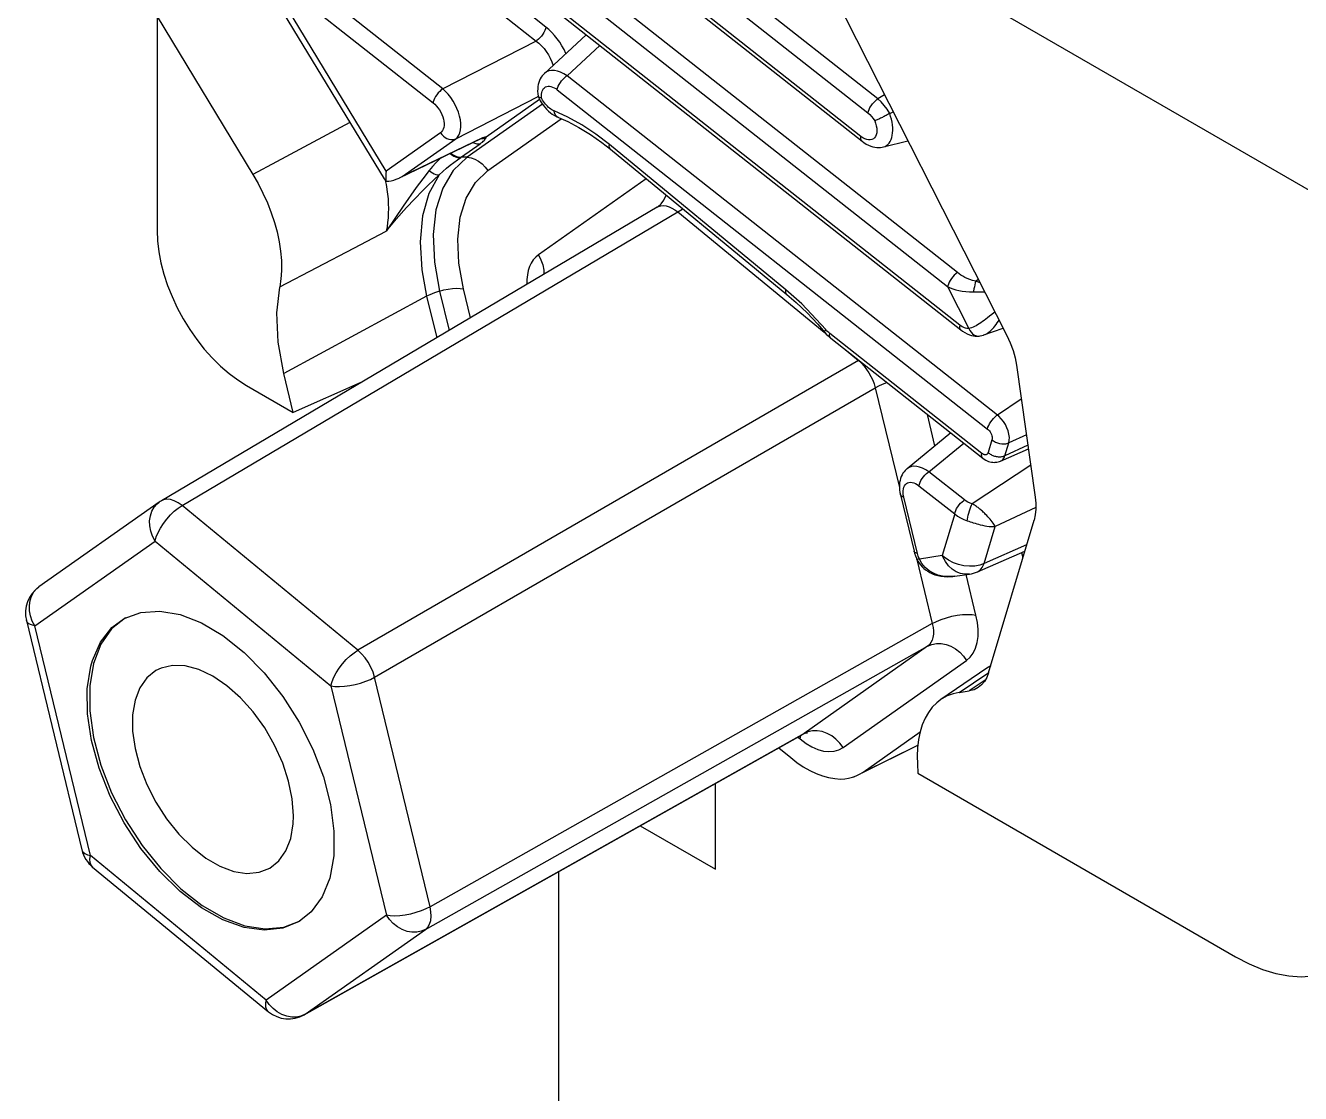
# Model space of a CAD drawing. Header units: millimetres. Extents: x 632 to 3922, y 1402 to 2001.
# Drawn here: x 3585.14 to 3595.21, y 1868.44 to 1876.87 of the extents above; entities that cross this region are included whole.
import ezdxf

# ---------------------------------------------------------------- set-up
doc = ezdxf.new("R2010")
doc.units = ezdxf.units.MM
for name, color, linetype in [('7', 7, 'Continuous'), ('8', 8, 'Continuous'), ('BO', 7, 'Continuous')]:
    doc.layers.add(name, color=color, linetype=linetype)

# ---------------------------------------------------------------- blocks, each defined once
blk = doc.blocks.new('20180524_223254')
at = {"layer": '7'}
for p, q in [((-24.579, 26.154), (-18.297, 21.204)), ((-27.884, 23.973), (-25.843, 20.609)), ((-18.995, 24.011), (-16.011, 18.135)), ((-23.882, 23.855), (-16.739, 18.226)), ((-17.027, 23.773), (-10.073, 19.759)), ((-29.428, 23.174), (-27.915, 20.679)), ((-29.428, 23.174), (-29.428, 19.793)), ((-22.651, 22.885), (-23.311, 22.273)), ((-25.6, 20.624), (-24.311, 21.245)), ((-17.96, 21.113), (-17.572, 21.209)), ((-22.271, 21.078), (-19.483, 18.784)), ((-21.532, 20.162), (-29.359, 15.529)), ((-16.374, 18.146), (-16.071, 18.252)), ((-18.79, 18.093), (-16.39, 16.201)), ((-27.277, 16.92), (-27.426, 17.537)), ((-15.859, 17.668), (-15.564, 15.588)), ((-28.016, 17.347), (-27.277, 16.92)), ((-26.21, 17.393), (-27.277, 16.92)), ((-16.898, 16.602), (-17.587, 16.034)), ((-29.392, 15.507), (-31.291, 14.168)), ((-17.692, 15.621), (-17.477, 14.734)), ((-16.302, 12.815), (-15.582, 15.223)), ((-16.476, 14.408), (-15.728, 14.735)), ((-15.779, 14.712), (-15.759, 14.631)), ((-16.832, 14.337), (-16.603, 14.371)), ((-31.49, 13.64), (-30.613, 10.018)), ((-16.763, 12.504), (-16.604, 12.528)), ((-18.282, 11.245), (-17.381, 11.88)), ((-27.103, 7.415), (-19.228, 11.847)), ((-19.612, 11.63), (-19.424, 11.475)), ((-17.416, 11.227), (-12.404, 8.333)), ((-20.611, 9.712), (-20.611, 11.068)), ((-21.801, 10.399), (-20.611, 9.712)), ((-30.444, 9.748), (-27.669, 7.465)), ((-23.086, 4.609), (-23.086, 9.675))]:
    blk.add_line(p, q, dxfattribs=at)
for points in [[(-23.312, 22.273, 0), (-23.328, 22.257, 0), (-23.346, 22.235, 0), (-23.362, 22.213, 0), (-23.377, 22.188, 0), (-23.389, 22.161, 0), (-23.4, 22.132, 0), (-23.408, 22.101, 0), (-23.415, 22.067, 0), (-23.418, 22.031, 0), (-23.419, 21.993, 0), (-23.417, 21.953, 0), (-23.411, 21.913, 0)], [(-23.41, 21.908, 0), (-23.41, 21.909, 0), (-23.411, 21.913, 0)], [(-23.358, 21.886, 0), (-23.361, 21.887, 0), (-23.368, 21.887, 0), (-23.375, 21.888, 0), (-23.383, 21.891, 0), (-23.391, 21.893, 0), (-23.398, 21.896, 0), (-23.403, 21.9, 0), (-23.407, 21.904, 0), (-23.41, 21.908, 0)], [(-23.41, 21.908, 0), (-23.397, 21.88, 0), (-23.378, 21.843, 0), (-23.356, 21.808, 0), (-23.333, 21.774, 0), (-23.307, 21.74, 0), (-23.279, 21.709, 0), (-23.25, 21.68, 0), (-23.218, 21.652, 0), (-23.187, 21.629, 0), (-23.153, 21.607, 0), (-23.116, 21.587, 0), (-23.09, 21.576, 0)], [(-23.09, 21.576, 0), (-22.944, 21.513, 0), (-22.766, 21.421, 0), (-22.586, 21.311, 0), (-22.405, 21.184, 0), (-22.271, 21.078, 0)], [(-17.861, 21.641, 0), (-17.874, 21.634, 0), (-17.888, 21.626, 0), (-17.902, 21.619, 0), (-17.917, 21.611, 0), (-17.932, 21.603, 0), (-17.946, 21.596, 0), (-17.962, 21.588, 0), (-17.977, 21.58, 0), (-17.992, 21.573, 0), (-18.006, 21.566, 0), (-18.02, 21.559, 0), (-18.034, 21.553, 0), (-18.047, 21.547, 0), (-18.06, 21.541, 0), (-18.072, 21.536, 0), (-18.083, 21.532, 0), (-18.089, 21.529, 0), (-18.094, 21.527, 0), (-18.097, 21.526, 0)], [(-17.861, 21.641, 0), (-17.86, 21.642, 0), (-17.859, 21.642, 0)], [(-17.859, 21.642, 0), (-17.804, 21.665, 0)], [(-24.289, 21.259, 0), (-24.289, 21.258, 0), (-24.298, 21.251, 0), (-24.308, 21.246, 0), (-24.313, 21.244, 0)], [(-24.289, 21.259, 0), (-24.311, 21.245, 0)], [(-18.297, 21.204, 0), (-18.267, 21.182, 0), (-18.231, 21.159, 0), (-18.193, 21.14, 0), (-18.159, 21.126, 0), (-18.126, 21.116, 0), (-18.094, 21.109, 0), (-18.064, 21.105, 0), (-18.034, 21.104, 0), (-18.006, 21.105, 0), (-17.979, 21.109, 0), (-17.96, 21.113, 0)], [(-27.915, 20.679, 0), (-27.832, 20.534, 0), (-27.756, 20.386, 0), (-27.686, 20.232, 0), (-27.625, 20.075, 0), (-27.574, 19.923, 0), (-27.533, 19.772, 0), (-27.499, 19.618, 0), (-27.476, 19.467, 0), (-27.464, 19.319, 0), (-27.461, 19.176, 0), (-27.466, 19.082, 0), (-27.476, 18.991, 0), (-27.49, 18.903, 0)], [(-25.843, 20.609, 0), (-25.81, 20.572, 0)], [(-25.809, 20.731, 0), (-25.81, 20.727, 0), (-25.814, 20.698, 0), (-25.816, 20.664, 0), (-25.817, 20.631, 0), (-25.815, 20.6, 0), (-25.813, 20.586, 0), (-25.81, 20.572, 0)], [(-25.81, 20.572, 0), (-25.77, 20.574, 0), (-25.731, 20.58, 0), (-25.69, 20.589, 0), (-25.651, 20.602, 0), (-25.604, 20.622, 0), (-25.6, 20.624, 0)], [(-25.6, 20.624, 0), (-25.559, 20.645, 0), (-25.555, 20.648, 0)], [(-21.521, 20.17, 0), (-21.532, 20.162, 0)], [(-29.428, 19.793, 0), (-29.422, 19.63, 0), (-29.401, 19.46, 0), (-29.368, 19.285, 0), (-29.321, 19.107, 0), (-29.262, 18.928, 0), (-29.191, 18.75, 0), (-29.108, 18.574, 0), (-29.015, 18.401, 0), (-28.912, 18.234, 0), (-28.801, 18.075, 0), (-28.682, 17.924, 0), (-28.556, 17.783, 0), (-28.426, 17.654, 0), (-28.291, 17.537, 0), (-28.154, 17.435, 0), (-28.016, 17.347, 0)], [(-27.426, 17.537, 0), (-27.514, 18.03, 0), (-27.535, 18.495, 0), (-27.49, 18.901, 0)], [(-19.483, 18.784, 0), (-19.337, 18.658, 0), (-19.165, 18.493, 0), (-18.997, 18.315, 0), (-18.883, 18.184, 0)], [(-18.883, 18.184, 0), (-18.863, 18.16, 0), (-18.833, 18.13, 0), (-18.802, 18.102, 0), (-18.79, 18.093, 0)], [(-16.739, 18.226, 0), (-16.709, 18.204, 0), (-16.673, 18.182, 0), (-16.636, 18.163, 0), (-16.603, 18.149, 0), (-16.571, 18.139, 0), (-16.539, 18.132, 0), (-16.509, 18.129, 0), (-16.479, 18.127, 0), (-16.451, 18.129, 0), (-16.448, 18.129, 0)], [(-16.448, 18.129, 0), (-16.431, 18.131, 0), (-16.406, 18.136, 0), (-16.38, 18.144, 0), (-16.374, 18.146, 0)], [(-16.011, 18.135, 0), (-15.957, 18.019, 0), (-15.914, 17.901, 0), (-15.881, 17.783, 0), (-15.859, 17.668, 0)], [(-16.11, 16.156, 0), (-15.672, 16.35, 0)], [(-16.39, 16.201, 0), (-16.368, 16.185, 0), (-16.344, 16.17, 0), (-16.321, 16.159, 0), (-16.3, 16.151, 0), (-16.278, 16.144, 0), (-16.256, 16.139, 0), (-16.235, 16.136, 0), (-16.214, 16.135, 0), (-16.194, 16.136, 0), (-16.172, 16.138, 0), (-16.15, 16.142, 0), (-16.13, 16.148, 0), (-16.11, 16.156, 0), (-16.11, 16.156, 0)], [(-17.587, 16.034, 0), (-17.597, 16.025, 0), (-17.617, 16.006, 0), (-17.635, 15.985, 0), (-17.651, 15.962, 0), (-17.665, 15.937, 0), (-17.678, 15.91, 0), (-17.689, 15.881, 0), (-17.697, 15.849, 0), (-17.704, 15.816, 0), (-17.707, 15.78, 0), (-17.708, 15.741, 0), (-17.706, 15.701, 0), (-17.7, 15.66, 0), (-17.692, 15.621, 0)], [(-15.564, 15.588, 0), (-15.554, 15.489, 0), (-15.554, 15.394, 0), (-15.563, 15.305, 0), (-15.582, 15.223, 0)], [(-17.477, 14.734, 0), (-17.469, 14.701, 0), (-17.455, 14.661, 0), (-17.439, 14.622, 0), (-17.432, 14.605, 0)], [(-17.432, 14.605, 0), (-17.415, 14.573, 0), (-17.396, 14.543, 0), (-17.374, 14.515, 0), (-17.35, 14.488, 0), (-17.323, 14.462, 0), (-17.294, 14.438, 0), (-17.261, 14.416, 0), (-17.226, 14.396, 0), (-17.187, 14.378, 0), (-17.146, 14.362, 0), (-17.101, 14.349, 0), (-17.053, 14.338, 0), (-17.002, 14.332, 0), (-16.948, 14.329, 0), (-16.891, 14.331, 0), (-16.863, 14.333, 0)], [(-16.88, 14.332, 0), (-16.953, 14.331, 0), (-17.027, 14.339, 0), (-17.1, 14.357, 0), (-17.171, 14.385, 0), (-17.239, 14.425, 0), (-17.3, 14.476, 0), (-17.352, 14.538, 0), (-17.392, 14.609, 0)], [(-16.832, 14.337, 0), (-16.88, 14.332, 0)], [(-16.863, 14.333, 0), (-16.833, 14.337, 0), (-16.832, 14.337, 0)], [(-29.945, 13.67, 0), (-29.681, 13.767, 0), (-29.385, 13.788, 0), (-29.063, 13.732, 0), (-28.727, 13.602, 0), (-28.387, 13.401, 0), (-28.053, 13.135, 0), (-27.734, 12.812, 0), (-27.442, 12.442, 0), (-27.184, 12.037, 0), (-26.968, 11.608, 0), (-26.802, 11.17, 0), (-26.689, 10.734, 0), (-26.634, 10.314, 0), (-26.639, 9.924, 0), (-26.702, 9.574, 0), (-26.822, 9.276, 0), (-26.996, 9.039, 0), (-27.184, 8.888, 0)], [(-29.927, 13.68, 0), (-30.145, 13.505, 0), (-30.315, 13.263, 0), (-30.431, 12.961, 0), (-30.49, 12.608, 0), (-30.49, 12.215, 0), (-30.431, 11.794, 0), (-30.314, 11.358, 0), (-30.144, 10.919, 0), (-29.925, 10.492, 0), (-29.664, 10.089, 0), (-29.37, 9.723, 0), (-29.05, 9.404, 0), (-28.715, 9.142, 0), (-28.375, 8.946, 0), (-28.04, 8.821, 0), (-27.72, 8.771, 0), (-27.426, 8.798, 0), (-27.167, 8.899, 0)], [(-30.448, 13.007, 0), (-30.321, 13.297, 0), (-30.141, 13.526, 0), (-29.945, 13.67, 0)], [(-27.184, 8.888, 0), (-27.442, 8.781, 0), (-27.734, 8.749, 0), (-28.053, 8.794, 0), (-28.387, 8.914, 0), (-28.727, 9.106, 0), (-29.063, 9.363, 0), (-29.385, 9.679, 0), (-29.681, 10.042, 0), (-29.945, 10.443, 0), (-30.167, 10.869, 0), (-30.34, 11.307, 0), (-30.461, 11.744, 0), (-30.524, 12.167, 0), (-30.528, 12.562, 0), (-30.473, 12.918, 0), (-30.448, 13.007, 0)], [(-27.273, 10.555, 0), (-27.292, 10.822, 0), (-27.35, 11.102, 0), (-27.444, 11.388, 0), (-27.571, 11.672, 0), (-27.728, 11.944, 0), (-27.909, 12.195, 0), (-28.111, 12.42, 0), (-28.325, 12.61, 0), (-28.546, 12.76, 0), (-28.767, 12.865, 0), (-28.981, 12.922, 0), (-29.182, 12.93, 0), (-29.364, 12.888, 0), (-29.446, 12.849, 0)], [(-16.326, 12.885, 0), (-17.051, 12.393, 0)], [(-16.266, 12.925, 0), (-16.326, 12.885, 0)], [(-29.446, 12.849, 0), (-29.588, 12.735, 0), (-29.699, 12.577, 0), (-29.775, 12.38, 0), (-29.814, 12.15, 0), (-29.814, 11.894, 0), (-29.775, 11.619, 0), (-29.699, 11.335, 0), (-29.588, 11.049, 0), (-29.446, 10.77, 0), (-29.276, 10.508, 0), (-29.084, 10.269, 0), (-28.875, 10.061, 0), (-28.657, 9.89, 0), (-28.435, 9.762, 0), (-28.216, 9.68, 0), (-28.008, 9.647, 0), (-27.816, 9.665, 0), (-27.646, 9.731, 0)], [(-16.302, 12.815, 0), (-16.33, 12.742, 0), (-16.366, 12.678, 0), (-16.41, 12.625, 0), (-16.462, 12.582, 0)], [(-16.763, 12.504, 0), (-16.861, 12.482, 0), (-16.954, 12.448, 0), (-17.039, 12.401, 0), (-17.054, 12.391, 0)], [(-16.462, 12.582, 0), (-16.529, 12.547, 0), (-16.604, 12.528, 0)], [(-17.054, 12.391, 0), (-17.118, 12.342, 0), (-17.188, 12.271, 0), (-17.25, 12.188, 0), (-17.303, 12.095, 0), (-17.347, 11.992, 0), (-17.381, 11.88, 0), (-17.406, 11.759, 0), (-17.421, 11.63, 0), (-17.425, 11.496, 0), (-17.421, 11.378, 0)], [(-19.228, 11.847, 0), (-19.221, 11.85, 0), (-19.193, 11.861, 0), (-19.176, 11.865, 0), (-19.166, 11.866, 0), (-19.161, 11.866, 0), (-19.159, 11.866, 0)], [(-19.424, 11.475, 0), (-19.325, 11.399, 0), (-19.226, 11.332, 0), (-19.123, 11.273, 0), (-19.021, 11.224, 0), (-18.923, 11.187, 0), (-18.826, 11.16, 0), (-18.729, 11.143, 0), (-18.636, 11.137, 0), (-18.571, 11.141, 0), (-18.509, 11.149, 0), (-18.449, 11.164, 0), (-18.43, 11.17, 0)], [(-18.295, 11.237, 0), (-17.416, 11.672, 0)], [(-17.421, 11.378, 0), (-17.416, 11.227, 0)], [(-18.43, 11.17, 0), (-18.39, 11.185, 0), (-18.335, 11.212, 0), (-18.282, 11.245, 0)], [(-18.43, 11.17, 0), (-18.424, 11.173, 0)], [(-27.646, 9.731, 0), (-27.503, 9.845, 0), (-27.392, 10.003, 0), (-27.316, 10.2, 0), (-27.278, 10.43, 0), (-27.273, 10.555, 0)], [(-12.404, 8.333, 0), (-12.188, 8.221, 0), (-11.975, 8.132, 0), (-11.765, 8.068, 0), (-11.56, 8.029, 0), (-11.363, 8.016, 0), (-11.174, 8.029, 0), (-10.996, 8.067, 0), (-10.83, 8.131, 0)]]:
    blk.add_polyline3d(points, dxfattribs=at)
for centre, start, end in [((-29.103, 15.097), 120.6278, 125.1871), ((-16.677, 14.868), 278.5265, 293.5848), ((-31.002, 13.758), 125.1871, 193.6074), ((-30.125, 10.136), 193.6074, 230.553), ((-27.35, 7.852), 230.553, 299.3677)]:
    blk.add_arc(centre, 0.502, start, end, dxfattribs=at)
at = {"layer": '8'}
for p, q in [((-18.049, 21.87), (-24.349, 26.835)), ((-24.504, 26.614), (-18.204, 21.65)), ((-18.315, 21.28), (-24.597, 26.23)), ((-16.791, 19.129), (-23.652, 24.536)), ((-23.807, 24.315), (-16.946, 18.908)), ((-24.915, 22.031), (-27.586, 24.136)), ((-25.809, 20.731), (-27.741, 23.915)), ((-27.741, 23.915), (-25.07, 21.81)), ((-16.756, 18.302), (-23.9, 23.931)), ((-23.289, 23.005), (-23.828, 23.43)), ((-24.139, 23.332), (-23.444, 22.784)), ((-23.444, 22.784), (-24.915, 22.031)), ((-22.955, 22.236), (-22.437, 22.716)), ((-16.16, 16.882), (-22.955, 22.236)), ((-23.11, 22.016), (-16.315, 16.661)), ((-24.711, 21.243), (-23.41, 21.909)), ((-23.344, 21.79), (-24.531, 20.952)), ((-23.387, 21.861), (-24.231, 21.266)), ((-17.941, 21.937), (-18.049, 21.87)), ((-24.207, 20.739), (-23.046, 21.557)), ((-24.951, 21.336), (-25.809, 20.731)), ((-24.289, 21.259), (-25.555, 20.648)), ((-25.555, 20.648), (-24.711, 21.243)), ((-24.62, 20.956), (-24.327, 21.163)), ((-19.498, 18.857), (-22.285, 21.151)), ((-21.703, 20.61), (-23.407, 19.409)), ((-29.032, 15.453), (-21.206, 20.087)), ((-21.206, 20.087), (-18.898, 18.188)), ((-16.46, 19.019), (-16.502, 18.994)), ((-25.171, 18.756), (-27.426, 17.537)), ((-25.171, 18.756), (-25.012, 18.102)), ((-24.967, 18.838), (-24.817, 18.218)), ((-24.481, 18.417), (-24.591, 18.873)), ((-16.946, 18.908), (-16.61, 18.247)), ((-18.898, 18.188), (-18.857, 18.154)), ((-16.407, 16.277), (-18.808, 18.168)), ((-18.597, 17.941), (-18.353, 17.74)), ((-18.353, 17.74), (-26.257, 13.17)), ((-25.993, 12.743), (-18.089, 17.313)), ((-18.089, 17.313), (-17.708, 15.737)), ((-15.783, 17.13), (-16.16, 16.882)), ((-17.146, 16.398), (-17.265, 16.891)), ((-15.703, 16.571), (-15.981, 16.443)), ((-17.244, 15.986), (-16.693, 16.44)), ((-16.246, 16.492), (-16.307, 16.29)), ((-16.042, 16.24), (-15.981, 16.443)), ((-16.68, 15.542), (-17.244, 15.986)), ((-15.635, 16.09), (-16.56, 15.482)), ((-17.399, 15.765), (-16.835, 15.321)), ((-17.424, 14.699), (-17.639, 15.586)), ((-26.257, 13.17), (-29.032, 15.453)), ((-16.835, 15.321), (-17.032, 14.663)), ((-15.553, 15.42), (-16.194, 15.124)), ((-16.369, 14.539), (-16.194, 15.124)), ((-31.357, 13.553), (-29.458, 14.892)), ((-29.458, 14.892), (-26.683, 12.608)), ((-15.699, 14.831), (-16.369, 14.539)), ((-15.734, 14.713), (-15.738, 14.73)), ((-17.436, 14.616), (-17.434, 14.604)), ((-17.434, 14.604), (-17.188, 13.59)), ((-17.032, 14.663), (-17.392, 14.609)), ((-16.499, 13.725), (-16.653, 14.364)), ((-30.48, 9.931), (-31.357, 13.553)), ((-17.188, 13.59), (-25.116, 9.121)), ((-25.19, 8.763), (-17.262, 13.232)), ((-17.262, 13.232), (-19.213, 11.856)), ((-18.598, 11.632), (-16.646, 13.008)), ((-25.116, 9.121), (-25.993, 12.743)), ((-16.354, 12.696), (-16.604, 12.528)), ((-26.683, 12.608), (-25.806, 8.986)), ((-19.213, 11.856), (-27.089, 7.424)), ((-19.311, 11.8), (-19.273, 11.769)), ((-18.282, 11.245), (-17.416, 11.674)), ((-27.705, 7.647), (-30.48, 9.931)), ((-25.806, 8.986), (-27.705, 7.647)), ((-27.089, 7.424), (-25.19, 8.763))]:
    blk.add_line(p, q, dxfattribs=at)
for points in [[(-23.289, 23.005, 0), (-23.295, 22.978, 0), (-23.306, 22.95, 0), (-23.321, 22.921, 0), (-23.338, 22.892, 0), (-23.359, 22.863, 0), (-23.382, 22.837, 0), (-23.406, 22.813, 0), (-23.431, 22.793, 0), (-23.444, 22.784, 0)], [(-22.972, 22.588, 0), (-23.001, 22.649, 0), (-23.035, 22.709, 0), (-23.071, 22.767, 0), (-23.111, 22.821, 0), (-23.152, 22.873, 0), (-23.196, 22.921, 0), (-23.242, 22.965, 0), (-23.289, 23.005, 0)], [(-23.444, 22.784, 0), (-23.4, 22.749, 0), (-23.358, 22.71, 0), (-23.318, 22.666, 0), (-23.282, 22.617, 0), (-23.248, 22.566, 0), (-23.219, 22.512, 0), (-23.194, 22.457, 0), (-23.174, 22.401, 0)], [(-22.955, 22.236, 0), (-23.006, 22.268, 0), (-23.057, 22.293, 0), (-23.107, 22.31, 0), (-23.155, 22.319, 0), (-23.2, 22.32, 0), (-23.242, 22.312, 0), (-23.279, 22.297, 0), (-23.311, 22.273, 0)], [(-23.11, 22.016, 0), (-23.103, 22.042, 0), (-23.093, 22.071, 0), (-23.078, 22.1, 0), (-23.06, 22.129, 0), (-23.04, 22.157, 0), (-23.017, 22.183, 0), (-22.992, 22.207, 0), (-22.967, 22.228, 0), (-22.955, 22.236, 0)], [(-24.915, 22.031, 0), (-24.94, 22.013, 0), (-24.965, 21.99, 0), (-24.989, 21.965, 0), (-25.01, 21.938, 0), (-25.03, 21.909, 0), (-25.046, 21.88, 0), (-25.059, 21.851, 0), (-25.067, 21.823, 0), (-25.07, 21.81, 0)], [(-24.711, 21.243, 0), (-24.685, 21.267, 0), (-24.663, 21.299, 0), (-24.647, 21.337, 0), (-24.636, 21.381, 0), (-24.631, 21.43, 0), (-24.632, 21.483, 0), (-24.639, 21.54, 0), (-24.652, 21.599, 0), (-24.67, 21.66, 0), (-24.693, 21.72, 0), (-24.722, 21.78, 0), (-24.754, 21.838, 0), (-24.791, 21.893, 0), (-24.83, 21.944, 0), (-24.872, 21.99, 0), (-24.915, 22.031, 0)], [(-23.358, 21.886, 0), (-23.36, 21.916, 0), (-23.359, 21.944, 0), (-23.355, 21.971, 0), (-23.349, 21.994, 0), (-23.339, 22.016, 0), (-23.327, 22.034, 0), (-23.312, 22.048, 0), (-23.295, 22.06, 0), (-23.275, 22.067, 0), (-23.254, 22.071, 0), (-23.232, 22.071, 0), (-23.208, 22.067, 0), (-23.184, 22.059, 0), (-23.159, 22.048, 0), (-23.134, 22.033, 0), (-23.11, 22.016, 0)], [(-25.07, 21.81, 0), (-25.043, 21.787, 0), (-25.016, 21.759, 0), (-24.992, 21.729, 0), (-24.969, 21.697, 0), (-24.949, 21.662, 0), (-24.932, 21.626, 0), (-24.918, 21.59, 0), (-24.907, 21.553, 0), (-24.9, 21.518, 0), (-24.896, 21.483, 0), (-24.896, 21.451, 0), (-24.9, 21.421, 0), (-24.908, 21.394, 0), (-24.919, 21.371, 0), (-24.934, 21.351, 0), (-24.951, 21.336, 0)], [(-23.158, 21.681, 0), (-23.176, 21.689, 0), (-23.194, 21.699, 0), (-23.212, 21.71, 0), (-23.23, 21.723, 0), (-23.248, 21.738, 0), (-23.265, 21.754, 0), (-23.281, 21.772, 0), (-23.297, 21.79, 0), (-23.312, 21.81, 0), (-23.327, 21.831, 0), (-23.34, 21.852, 0), (-23.352, 21.874, 0), (-23.358, 21.886, 0)], [(-18.204, 21.65, 0), (-18.198, 21.676, 0), (-18.187, 21.705, 0), (-18.172, 21.734, 0), (-18.155, 21.763, 0), (-18.134, 21.791, 0), (-18.111, 21.817, 0), (-18.087, 21.841, 0), (-18.062, 21.862, 0), (-18.049, 21.87, 0)], [(-17.859, 21.642, 0), (-17.9, 21.708, 0), (-17.947, 21.769, 0), (-17.997, 21.823, 0), (-18.049, 21.87, 0)], [(-22.285, 21.151, 0), (-22.502, 21.317, 0), (-22.721, 21.462, 0), (-22.94, 21.583, 0), (-23.158, 21.681, 0)], [(-23.09, 21.576, 0), (-23.11, 21.588, 0), (-23.128, 21.604, 0), (-23.142, 21.626, 0), (-23.152, 21.651, 0), (-23.158, 21.68, 0), (-23.158, 21.681, 0)], [(-18.204, 21.65, 0), (-18.175, 21.624, 0), (-18.147, 21.594, 0), (-18.121, 21.561, 0), (-18.097, 21.526, 0)], [(-17.96, 21.113, 0), (-17.934, 21.122, 0), (-17.911, 21.135, 0), (-17.889, 21.152, 0), (-17.87, 21.174, 0), (-17.853, 21.199, 0), (-17.839, 21.228, 0), (-17.828, 21.26, 0), (-17.82, 21.296, 0), (-17.815, 21.334, 0), (-17.812, 21.374, 0), (-17.813, 21.416, 0), (-17.817, 21.46, 0), (-17.824, 21.505, 0), (-17.834, 21.55, 0), (-17.846, 21.596, 0), (-17.861, 21.641, 0)], [(-26.382, 21.498, 0), (-27.544, 20.877, 0), (-27.915, 20.679, 0)], [(-18.097, 21.526, 0), (-18.083, 21.487, 0), (-18.072, 21.447, 0), (-18.065, 21.409, 0), (-18.063, 21.372, 0), (-18.065, 21.337, 0), (-18.072, 21.306, 0), (-18.083, 21.279, 0), (-18.099, 21.257, 0), (-18.118, 21.24, 0), (-18.141, 21.229, 0), (-18.167, 21.223, 0), (-18.195, 21.224, 0), (-18.224, 21.23, 0), (-18.254, 21.242, 0), (-18.285, 21.258, 0), (-18.315, 21.28, 0)], [(-24.951, 21.336, 0), (-24.93, 21.307, 0), (-24.906, 21.282, 0), (-24.879, 21.261, 0), (-24.85, 21.245, 0), (-24.819, 21.234, 0), (-24.789, 21.229, 0), (-24.758, 21.229, 0), (-24.73, 21.235, 0), (-24.711, 21.243, 0)], [(-24.44, 21.183, 0), (-24.41, 21.17, 0), (-24.379, 21.163, 0), (-24.348, 21.161, 0), (-24.327, 21.163, 0)], [(-24.327, 21.163, 0), (-24.308, 21.177, 0), (-24.291, 21.19, 0), (-24.277, 21.203, 0), (-24.264, 21.216, 0), (-24.255, 21.226, 0)], [(-24.322, 21.24, 0), (-24.287, 21.244, 0), (-24.274, 21.248, 0)], [(-24.231, 21.266, 0), (-24.231, 21.266, 0), (-24.241, 21.267, 0), (-24.254, 21.266, 0), (-24.288, 21.259, 0), (-24.289, 21.259, 0)], [(-24.274, 21.248, 0), (-24.241, 21.26, 0), (-24.231, 21.266, 0)], [(-24.255, 21.226, 0), (-24.25, 21.232, 0), (-24.24, 21.246, 0), (-24.234, 21.258, 0), (-24.231, 21.266, 0)], [(-22.271, 21.078, 0), (-22.281, 21.09, 0), (-22.287, 21.106, 0), (-22.288, 21.127, 0), (-22.285, 21.15, 0), (-22.285, 21.151, 0)], [(-18.297, 21.204, 0), (-18.308, 21.217, 0), (-18.315, 21.233, 0), (-18.317, 21.254, 0), (-18.315, 21.278, 0), (-18.315, 21.28, 0)], [(-24.955, 20.935, 0), (-24.973, 20.917, 0), (-25.026, 20.863, 0), (-25.078, 20.805, 0), (-25.13, 20.743, 0)], [(-24.531, 20.952, 0), (-24.751, 20.743, 0), (-24.917, 20.463, 0), (-25.024, 20.121, 0), (-25.068, 19.729, 0), (-25.049, 19.297, 0), (-24.967, 18.838, 0)], [(-24.972, 20.674, 0), (-24.915, 20.728, 0), (-24.858, 20.778, 0), (-24.798, 20.826, 0), (-24.74, 20.87, 0), (-24.684, 20.911, 0), (-24.632, 20.948, 0)], [(-24.798, 21.01, 0), (-24.773, 20.987, 0), (-24.744, 20.969, 0), (-24.715, 20.956, 0), (-24.684, 20.948, 0), (-24.654, 20.946, 0), (-24.632, 20.948, 0)], [(-24.787, 21.016, 0), (-24.761, 20.993, 0), (-24.732, 20.976, 0), (-24.702, 20.963, 0), (-24.671, 20.956, 0), (-24.64, 20.954, 0), (-24.62, 20.956, 0)], [(-24.632, 20.948, 0), (-24.62, 20.956, 0)], [(-24.531, 20.952, 0), (-24.607, 20.952, 0), (-24.632, 20.948, 0)], [(-24.531, 20.952, 0), (-24.47, 20.942, 0), (-24.409, 20.92, 0), (-24.35, 20.888, 0), (-24.296, 20.846, 0), (-24.248, 20.796, 0), (-24.207, 20.739, 0)], [(-25.13, 20.743, 0), (-25.232, 20.611, 0), (-25.334, 20.472, 0), (-25.54, 20.18, 0), (-25.807, 19.79, 0), (-25.811, 19.784, 0)], [(-25.13, 20.743, 0), (-25.104, 20.721, 0), (-25.077, 20.702, 0), (-25.051, 20.688, 0), (-25.025, 20.678, 0), (-25.002, 20.673, 0), (-24.981, 20.672, 0), (-24.972, 20.674, 0)], [(-24.591, 18.873, 0), (-24.664, 19.277, 0), (-24.68, 19.659, 0), (-24.641, 20.005, 0), (-24.547, 20.307, 0), (-24.401, 20.554, 0), (-24.207, 20.739, 0)], [(-25.825, 20.586, 0), (-25.812, 20.521, 0), (-25.789, 20.369, 0), (-25.781, 20.292, 0), (-25.777, 20.216, 0), (-25.775, 20.141, 0), (-25.776, 20.067, 0), (-25.78, 19.994, 0), (-25.787, 19.922, 0), (-25.797, 19.852, 0), (-25.811, 19.784, 0)], [(-25.811, 19.784, 0), (-25.807, 19.789, 0), (-25.65, 19.975, 0), (-25.489, 20.155, 0), (-25.361, 20.291, 0), (-25.233, 20.423, 0), (-25.145, 20.509, 0), (-25.058, 20.593, 0), (-24.972, 20.674, 0)], [(-24.972, 20.674, 0), (-25.135, 20.38, 0), (-25.237, 20.024, 0), (-25.275, 19.617, 0), (-25.248, 19.172, 0), (-25.171, 18.756, 0)], [(-21.521, 20.17, 0), (-21.467, 20.217, 0), (-21.424, 20.275, 0), (-21.393, 20.343, 0), (-21.389, 20.352, 0)], [(-21.544, 20.155, 0), (-21.51, 20.174, 0), (-21.473, 20.184, 0), (-21.432, 20.187, 0), (-21.389, 20.182, 0), (-21.344, 20.169, 0), (-21.298, 20.149, 0), (-21.252, 20.121, 0), (-21.206, 20.087, 0)], [(-21.206, 20.087, 0), (-21.143, 20.128, 0), (-21.13, 20.139, 0)], [(-27.49, 18.903, 0), (-26.322, 19.516, 0), (-25.811, 19.784, 0)], [(-23.407, 19.409, 0), (-23.45, 19.373, 0), (-23.487, 19.33, 0), (-23.519, 19.281, 0), (-23.545, 19.224, 0), (-23.566, 19.162, 0), (-23.58, 19.094, 0), (-23.588, 19.022, 0), (-23.589, 18.945, 0)], [(-23.407, 19.409, 0), (-23.367, 19.332, 0), (-23.338, 19.251, 0), (-23.323, 19.168, 0), (-23.32, 19.104, 0)], [(-16.791, 19.129, 0), (-16.816, 19.11, 0), (-16.841, 19.088, 0), (-16.864, 19.063, 0), (-16.886, 19.036, 0), (-16.905, 19.007, 0), (-16.922, 18.978, 0), (-16.934, 18.949, 0), (-16.943, 18.921, 0), (-16.946, 18.908, 0)], [(-16.502, 18.994, 0), (-16.552, 19.005, 0), (-16.597, 19.02, 0), (-16.638, 19.036, 0), (-16.674, 19.054, 0), (-16.708, 19.072, 0), (-16.738, 19.091, 0), (-16.765, 19.11, 0), (-16.791, 19.129, 0)], [(-16.502, 18.994, 0), (-16.509, 18.967, 0), (-16.516, 18.937, 0), (-16.523, 18.905, 0), (-16.53, 18.871, 0), (-16.536, 18.836, 0), (-16.538, 18.826, 0)], [(-16.433, 18.967, 0), (-16.502, 18.994, 0)], [(-24.967, 18.838, 0), (-25.048, 18.811, 0), (-25.123, 18.78, 0), (-25.171, 18.756, 0)], [(-24.967, 18.838, 0), (-24.899, 18.856, 0), (-24.831, 18.87, 0), (-24.764, 18.878, 0), (-24.701, 18.882, 0), (-24.642, 18.88, 0), (-24.591, 18.873, 0)], [(-19.483, 18.784, 0), (-19.493, 18.796, 0), (-19.499, 18.813, 0), (-19.501, 18.833, 0), (-19.498, 18.857, 0), (-19.498, 18.857, 0)], [(-18.871, 18.23, 0), (-19.249, 18.636, 0), (-19.498, 18.857, 0)], [(-16.946, 18.908, 0), (-16.906, 18.89, 0), (-16.863, 18.874, 0), (-16.817, 18.859, 0), (-16.768, 18.847, 0), (-16.715, 18.837, 0), (-16.659, 18.83, 0), (-16.6, 18.826, 0), (-16.538, 18.826, 0)], [(-16.538, 18.826, 0), (-16.449, 18.828, 0), (-16.363, 18.828, 0)], [(-16.202, 18.511, 0), (-16.219, 18.497, 0), (-16.251, 18.471, 0), (-16.283, 18.444, 0), (-16.316, 18.418, 0), (-16.343, 18.397, 0), (-16.369, 18.376, 0), (-16.396, 18.357, 0), (-16.423, 18.338, 0), (-16.448, 18.321, 0), (-16.473, 18.306, 0), (-16.498, 18.292, 0), (-16.522, 18.279, 0), (-16.545, 18.268, 0), (-16.568, 18.259, 0), (-16.589, 18.252, 0), (-16.61, 18.247, 0)], [(-16.374, 18.146, 0), (-16.356, 18.153, 0), (-16.335, 18.164, 0), (-16.315, 18.176, 0), (-16.295, 18.19, 0), (-16.276, 18.206, 0), (-16.256, 18.225, 0), (-16.237, 18.244, 0), (-16.218, 18.265, 0), (-16.2, 18.287, 0), (-16.181, 18.311, 0), (-16.162, 18.337, 0), (-16.142, 18.365, 0), (-16.134, 18.377, 0)], [(-18.883, 18.184, 0), (-18.886, 18.192, 0), (-18.884, 18.204, 0), (-18.878, 18.219, 0), (-18.871, 18.23, 0)], [(-18.808, 18.168, 0), (-18.824, 18.182, 0), (-18.84, 18.197, 0), (-18.856, 18.213, 0), (-18.871, 18.23, 0)], [(-18.79, 18.093, 0), (-18.801, 18.105, 0), (-18.808, 18.122, 0), (-18.81, 18.143, 0), (-18.808, 18.167, 0), (-18.808, 18.168, 0)], [(-16.756, 18.302, 0), (-16.759, 18.277, 0), (-16.757, 18.256, 0), (-16.75, 18.239, 0), (-16.74, 18.227, 0), (-16.739, 18.226, 0)], [(-16.61, 18.247, 0), (-16.627, 18.246, 0), (-16.644, 18.248, 0), (-16.663, 18.252, 0), (-16.681, 18.258, 0), (-16.7, 18.266, 0), (-16.719, 18.276, 0), (-16.738, 18.288, 0), (-16.756, 18.302, 0)], [(-16.61, 18.247, 0), (-16.595, 18.216, 0), (-16.577, 18.189, 0), (-16.555, 18.166, 0), (-16.531, 18.148, 0), (-16.504, 18.136, 0), (-16.477, 18.129, 0), (-16.449, 18.129, 0), (-16.448, 18.129, 0)], [(-18.353, 17.74, 0), (-18.308, 17.699, 0), (-18.265, 17.654, 0), (-18.225, 17.603, 0), (-18.189, 17.549, 0), (-18.157, 17.492, 0), (-18.129, 17.433, 0), (-18.106, 17.373, 0), (-18.089, 17.313, 0)], [(-18.089, 17.313, 0), (-18.022, 17.348, 0), (-17.947, 17.379, 0), (-17.904, 17.394, 0)], [(-16.315, 16.661, 0), (-16.309, 16.688, 0), (-16.298, 16.716, 0), (-16.284, 16.745, 0), (-16.266, 16.775, 0), (-16.245, 16.803, 0), (-16.222, 16.829, 0), (-16.198, 16.853, 0), (-16.173, 16.873, 0), (-16.16, 16.882, 0)], [(-15.981, 16.443, 0), (-15.973, 16.484, 0), (-15.972, 16.529, 0), (-15.978, 16.578, 0), (-15.991, 16.63, 0), (-16.01, 16.681, 0), (-16.035, 16.732, 0), (-16.065, 16.78, 0), (-16.099, 16.823, 0), (-16.137, 16.862, 0), (-16.16, 16.882, 0)], [(-16.315, 16.661, 0), (-16.3, 16.648, 0), (-16.287, 16.632, 0), (-16.274, 16.615, 0), (-16.263, 16.596, 0), (-16.254, 16.576, 0), (-16.248, 16.556, 0), (-16.244, 16.537, 0), (-16.243, 16.519, 0), (-16.244, 16.502, 0), (-16.246, 16.492, 0)], [(-16.246, 16.492, 0), (-16.221, 16.472, 0), (-16.191, 16.455, 0), (-16.159, 16.441, 0), (-16.126, 16.431, 0), (-16.091, 16.426, 0), (-16.058, 16.425, 0), (-16.025, 16.429, 0), (-15.995, 16.437, 0), (-15.981, 16.443, 0)], [(-15.68, 16.407, 0), (-16.042, 16.24, 0)], [(-16.39, 16.201, 0), (-16.401, 16.213, 0), (-16.407, 16.23, 0), (-16.41, 16.251, 0), (-16.408, 16.275, 0), (-16.407, 16.277, 0)], [(-16.307, 16.29, 0), (-16.309, 16.285, 0), (-16.31, 16.281, 0), (-16.314, 16.275, 0), (-16.317, 16.27, 0), (-16.322, 16.265, 0), (-16.326, 16.261, 0), (-16.332, 16.258, 0), (-16.337, 16.256, 0), (-16.343, 16.255, 0), (-16.35, 16.254, 0), (-16.357, 16.254, 0), (-16.363, 16.255, 0), (-16.371, 16.257, 0), (-16.378, 16.259, 0), (-16.385, 16.262, 0), (-16.393, 16.267, 0), (-16.4, 16.271, 0), (-16.407, 16.277, 0)], [(-16.307, 16.29, 0), (-16.297, 16.281, 0), (-16.285, 16.273, 0), (-16.273, 16.265, 0), (-16.261, 16.257, 0), (-16.248, 16.25, 0), (-16.235, 16.244, 0), (-16.221, 16.239, 0), (-16.207, 16.234, 0), (-16.192, 16.23, 0), (-16.178, 16.227, 0), (-16.163, 16.225, 0), (-16.149, 16.223, 0), (-16.134, 16.223, 0), (-16.12, 16.223, 0), (-16.106, 16.224, 0), (-16.092, 16.226, 0), (-16.079, 16.228, 0), (-16.066, 16.231, 0), (-16.053, 16.236, 0), (-16.042, 16.24, 0)], [(-16.11, 16.156, 0), (-16.106, 16.158, 0), (-16.093, 16.166, 0), (-16.08, 16.175, 0), (-16.069, 16.187, 0), (-16.059, 16.201, 0), (-16.051, 16.217, 0), (-16.046, 16.228, 0), (-16.042, 16.24, 0), (-16.042, 16.24, 0)], [(-17.244, 15.986, 0), (-17.293, 16.018, 0), (-17.341, 16.043, 0), (-17.389, 16.061, 0), (-17.434, 16.071, 0), (-17.478, 16.073, 0), (-17.518, 16.068, 0), (-17.555, 16.055, 0), (-17.587, 16.034, 0)], [(-17.399, 15.765, 0), (-17.393, 15.792, 0), (-17.382, 15.82, 0), (-17.367, 15.85, 0), (-17.35, 15.879, 0), (-17.329, 15.907, 0), (-17.306, 15.933, 0), (-17.282, 15.957, 0), (-17.257, 15.977, 0), (-17.244, 15.986, 0)], [(-17.639, 15.586, 0), (-17.646, 15.62, 0), (-17.649, 15.654, 0), (-17.649, 15.685, 0), (-17.645, 15.715, 0), (-17.638, 15.741, 0), (-17.628, 15.764, 0), (-17.614, 15.784, 0), (-17.598, 15.8, 0), (-17.578, 15.811, 0), (-17.557, 15.818, 0), (-17.533, 15.821, 0), (-17.507, 15.818, 0), (-17.481, 15.811, 0), (-17.454, 15.8, 0), (-17.426, 15.785, 0), (-17.399, 15.765, 0)], [(-29.458, 14.892, 0), (-29.499, 14.969, 0), (-29.527, 15.05, 0), (-29.542, 15.133, 0), (-29.545, 15.214, 0), (-29.533, 15.292, 0), (-29.509, 15.364, 0), (-29.472, 15.427, 0), (-29.425, 15.481, 0), (-29.392, 15.507, 0)], [(-29.032, 15.453, 0), (-29.094, 15.497, 0), (-29.156, 15.529, 0), (-29.216, 15.548, 0), (-29.273, 15.553, 0), (-29.325, 15.544, 0), (-29.359, 15.529, 0)], [(-17.639, 15.586, 0), (-17.66, 15.592, 0), (-17.677, 15.6, 0), (-17.687, 15.611, 0), (-17.692, 15.621, 0)], [(-16.835, 15.321, 0), (-16.829, 15.348, 0), (-16.818, 15.376, 0), (-16.804, 15.405, 0), (-16.786, 15.434, 0), (-16.765, 15.463, 0), (-16.742, 15.489, 0), (-16.718, 15.513, 0), (-16.693, 15.533, 0), (-16.68, 15.542, 0)], [(-16.56, 15.482, 0), (-16.593, 15.493, 0), (-16.625, 15.507, 0), (-16.654, 15.523, 0), (-16.68, 15.542, 0)], [(-29.458, 14.892, 0), (-29.44, 14.957, 0), (-29.412, 15.027, 0), (-29.374, 15.098, 0), (-29.328, 15.17, 0), (-29.275, 15.239, 0), (-29.217, 15.305, 0), (-29.155, 15.363, 0), (-29.092, 15.414, 0), (-29.032, 15.453, 0)], [(-16.835, 15.321, 0), (-16.792, 15.288, 0), (-16.744, 15.259, 0), (-16.692, 15.234, 0), (-16.637, 15.213, 0)], [(-16.637, 15.213, 0), (-16.633, 15.239, 0), (-16.628, 15.269, 0), (-16.621, 15.301, 0), (-16.612, 15.335, 0), (-16.603, 15.368, 0), (-16.592, 15.401, 0), (-16.581, 15.432, 0), (-16.569, 15.461, 0), (-16.56, 15.482, 0)], [(-16.194, 15.124, 0), (-16.195, 15.125, 0), (-16.204, 15.141, 0), (-16.215, 15.157, 0), (-16.228, 15.176, 0), (-16.243, 15.197, 0), (-16.259, 15.217, 0), (-16.276, 15.238, 0), (-16.292, 15.256, 0), (-16.309, 15.275, 0), (-16.327, 15.294, 0), (-16.346, 15.314, 0), (-16.358, 15.326, 0), (-16.37, 15.338, 0), (-16.383, 15.35, 0), (-16.396, 15.362, 0), (-16.409, 15.374, 0), (-16.423, 15.386, 0), (-16.438, 15.398, 0), (-16.452, 15.41, 0), (-16.465, 15.42, 0), (-16.478, 15.429, 0), (-16.491, 15.439, 0), (-16.504, 15.448, 0), (-16.518, 15.457, 0), (-16.532, 15.465, 0), (-16.546, 15.474, 0), (-16.56, 15.482, 0)], [(-16.637, 15.213, 0), (-16.614, 15.205, 0), (-16.59, 15.197, 0), (-16.566, 15.189, 0), (-16.542, 15.182, 0), (-16.514, 15.173, 0), (-16.486, 15.165, 0), (-16.458, 15.157, 0), (-16.431, 15.15, 0), (-16.395, 15.141, 0), (-16.359, 15.134, 0), (-16.325, 15.129, 0), (-16.292, 15.125, 0), (-16.261, 15.122, 0), (-16.231, 15.122, 0), (-16.209, 15.123, 0), (-16.201, 15.123, 0), (-16.197, 15.124, 0), (-16.197, 15.124, 0), (-16.194, 15.124, 0)], [(-17.424, 14.699, 0), (-17.446, 14.705, 0), (-17.462, 14.714, 0), (-17.473, 14.724, 0), (-17.477, 14.734, 0)], [(-17.392, 14.609, 0), (-17.411, 14.654, 0), (-17.424, 14.699, 0)], [(-17.392, 14.609, 0), (-17.41, 14.605, 0), (-17.422, 14.603, 0), (-17.43, 14.604, 0), (-17.432, 14.605, 0)], [(-16.369, 14.539, 0), (-16.44, 14.513, 0), (-16.519, 14.498, 0), (-16.602, 14.494, 0), (-16.688, 14.502, 0), (-16.773, 14.521, 0), (-16.855, 14.55, 0), (-16.932, 14.589, 0), (-17.001, 14.636, 0), (-17.032, 14.663, 0)], [(-16.603, 14.371, 0), (-16.673, 14.369, 0), (-16.743, 14.381, 0), (-16.81, 14.408, 0), (-16.874, 14.449, 0), (-16.932, 14.503, 0), (-16.982, 14.568, 0), (-17.023, 14.642, 0), (-17.032, 14.663, 0)], [(-16.476, 14.408, 0), (-16.434, 14.434, 0), (-16.4, 14.474, 0), (-16.374, 14.526, 0), (-16.369, 14.539, 0)], [(-31.357, 13.553, 0), (-31.397, 13.63, 0), (-31.426, 13.711, 0), (-31.441, 13.794, 0), (-31.443, 13.875, 0), (-31.432, 13.953, 0), (-31.408, 14.025, 0), (-31.371, 14.089, 0), (-31.323, 14.143, 0), (-31.291, 14.168, 0)], [(-17.188, 13.59, 0), (-17.121, 13.624, 0), (-17.046, 13.656, 0), (-16.964, 13.683, 0), (-16.88, 13.705, 0), (-16.794, 13.721, 0), (-16.711, 13.732, 0), (-16.632, 13.736, 0), (-16.559, 13.733, 0), (-16.499, 13.725, 0)], [(-16.646, 13.008, 0), (-16.589, 13.059, 0), (-16.541, 13.124, 0), (-16.505, 13.201, 0), (-16.479, 13.29, 0), (-16.466, 13.388, 0), (-16.465, 13.495, 0), (-16.476, 13.608, 0), (-16.499, 13.725, 0)], [(-31.357, 13.553, 0), (-31.41, 13.568, 0), (-31.451, 13.589, 0), (-31.478, 13.615, 0), (-31.49, 13.64, 0)], [(-17.188, 13.59, 0), (-17.176, 13.531, 0), (-17.171, 13.475, 0), (-17.171, 13.422, 0), (-17.178, 13.373, 0), (-17.191, 13.328, 0), (-17.209, 13.29, 0), (-17.233, 13.257, 0), (-17.262, 13.232, 0)], [(-26.683, 12.608, 0), (-26.665, 12.674, 0), (-26.636, 12.743, 0), (-26.598, 12.815, 0), (-26.552, 12.886, 0), (-26.499, 12.956, 0), (-26.441, 13.021, 0), (-26.38, 13.08, 0), (-26.317, 13.13, 0), (-26.257, 13.17, 0)], [(-25.993, 12.743, 0), (-26.018, 12.823, 0), (-26.052, 12.902, 0), (-26.094, 12.979, 0), (-26.143, 13.05, 0), (-26.198, 13.114, 0), (-26.257, 13.17, 0)], [(-17.262, 13.232, 0), (-17.196, 13.26, 0), (-17.124, 13.275, 0), (-17.048, 13.275, 0), (-16.971, 13.261, 0), (-16.895, 13.233, 0), (-16.822, 13.192, 0), (-16.755, 13.139, 0), (-16.695, 13.076, 0), (-16.646, 13.008, 0)], [(-26.683, 12.608, 0), (-26.619, 12.599, 0), (-26.546, 12.597, 0), (-26.466, 12.602, 0), (-26.383, 12.612, 0), (-26.297, 12.629, 0), (-26.213, 12.652, 0), (-26.132, 12.679, 0), (-26.057, 12.71, 0), (-25.993, 12.743, 0)], [(-16.763, 12.504, 0), (-16.311, 12.81, 0)], [(-16.311, 12.81, 0), (-16.301, 12.817, 0)], [(-18.598, 11.632, 0), (-18.649, 11.703, 0), (-18.709, 11.766, 0), (-18.777, 11.818, 0), (-18.85, 11.858, 0), (-18.927, 11.886, 0), (-19.004, 11.899, 0), (-19.079, 11.898, 0), (-19.151, 11.883, 0), (-19.213, 11.856, 0)], [(-19.273, 11.769, 0), (-19.266, 11.825, 0)], [(-19.273, 11.769, 0), (-19.181, 11.7, 0), (-19.088, 11.645, 0), (-18.996, 11.605, 0), (-18.906, 11.579, 0), (-18.82, 11.569, 0), (-18.739, 11.575, 0), (-18.664, 11.596, 0), (-18.598, 11.632, 0)], [(-30.613, 10.018, 0), (-30.598, 9.988, 0), (-30.568, 9.963, 0), (-30.526, 9.943, 0), (-30.48, 9.931, 0)], [(-30.444, 9.748, 0), (-30.469, 9.779, 0), (-30.484, 9.82, 0), (-30.487, 9.871, 0), (-30.48, 9.93, 0), (-30.48, 9.931, 0)], [(-25.116, 9.121, 0), (-25.184, 9.086, 0), (-25.259, 9.055, 0), (-25.34, 9.028, 0), (-25.425, 9.006, 0), (-25.51, 8.989, 0), (-25.594, 8.979, 0), (-25.673, 8.975, 0), (-25.745, 8.978, 0), (-25.806, 8.986, 0)], [(-25.19, 8.763, 0), (-25.153, 8.798, 0), (-25.125, 8.845, 0), (-25.107, 8.903, 0), (-25.1, 8.97, 0), (-25.103, 9.043, 0), (-25.116, 9.121, 0)], [(-25.19, 8.763, 0), (-25.256, 8.734, 0), (-25.328, 8.72, 0), (-25.404, 8.719, 0), (-25.481, 8.733, 0), (-25.557, 8.761, 0), (-25.63, 8.802, 0), (-25.698, 8.855, 0), (-25.758, 8.918, 0), (-25.806, 8.986, 0)], [(-27.669, 7.465, 0), (-27.694, 7.495, 0), (-27.708, 7.536, 0), (-27.712, 7.587, 0), (-27.705, 7.646, 0), (-27.705, 7.647, 0)], [(-27.089, 7.424, 0), (-27.155, 7.395, 0), (-27.227, 7.381, 0), (-27.302, 7.381, 0), (-27.38, 7.395, 0), (-27.456, 7.423, 0), (-27.529, 7.464, 0), (-27.596, 7.517, 0), (-27.656, 7.58, 0), (-27.705, 7.647, 0)], [(-27.103, 7.415, 0), (-27.089, 7.424, 0)]]:
    blk.add_polyline3d(points, dxfattribs=at)
blk = doc.blocks.new('20180524_2241349')
at = {"layer": 'BO'}
blk.add_blockref('20180524_223254', (-5.108, 5.27), dxfattribs=at)

msp = doc.modelspace()

# ---------------------------------------------------------------- block references
at = {"layer": 'BO', "xscale": 0.5, "yscale": 0.5, "zscale": 0.5}
msp.add_blockref('20180524_2241349', (3603.451, 1862.72), dxfattribs=at)

doc.saveas('drawing.dxf')
